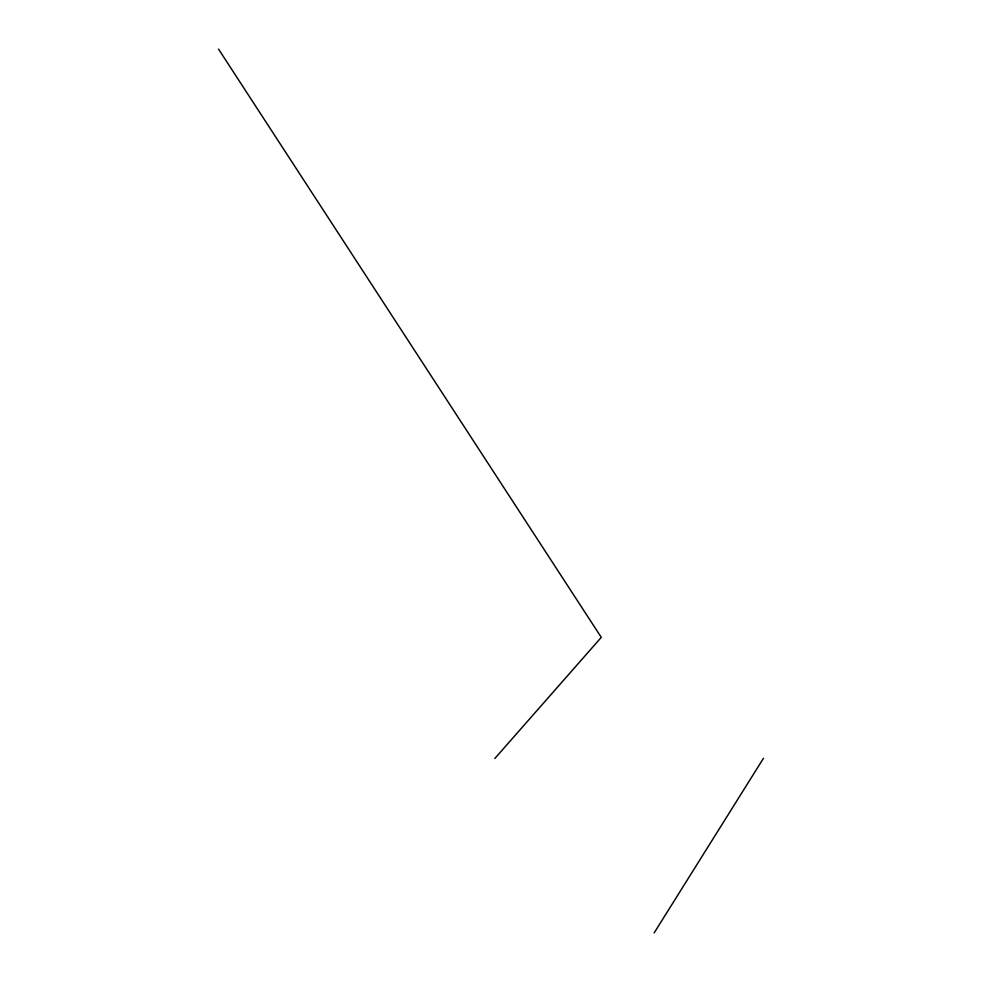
<?xml version="1.0" encoding="UTF-8"?>
<svg xmlns="http://www.w3.org/2000/svg" width="982" height="982" viewBox="0 0 982 982"><rect width="100%" height="100%" fill="white"/><g stroke="black" fill="none" stroke-linecap="round" stroke-linejoin="round"><path stroke-width="1.47" d="M654.147 932.9L763.468 758.288M494.793 758.534L601.279 637.367L218.532 49.1"/></g></svg>
